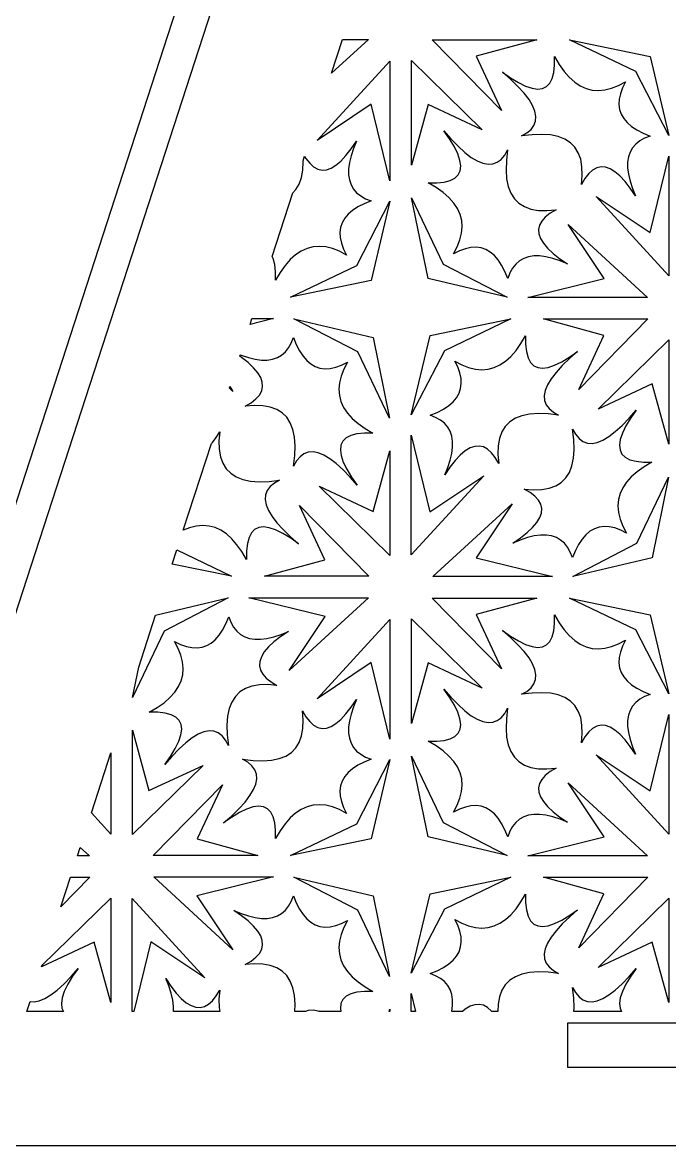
# Model space of a CAD drawing. Header units: metres. Extents: x 20 to 1108, y 20 to 485.
# Drawn here: x 895.8 to 953.8, y 253.8 to 354.4 of the extents above; entities that cross this region are included whole.
import ezdxf

# ---------------------------------------------------------------- set-up
doc = ezdxf.new("R2010")
doc.units = ezdxf.units.M

msp = doc.modelspace()

# ---------------------------------------------------------------- linework, layer by layer
for p, q in [((876.544, 253.826), (951.544, 484.652)), ((954.698, 484.652), (879.698, 253.826)), ((926.813, 352.874), (923.515, 349.847)), ((923.515, 349.847), (924.498, 352.874)), ((924.498, 352.874), (926.813, 352.874)), ((932.541, 352.852), (941.901, 352.852)), ((938.741, 346.524), (932.541, 352.852)), ((941.901, 352.852), (936.481, 351.368)), ((950.77, 350.006), (944.833, 352.845)), ((944.833, 352.845), (952.06, 351.361)), ((936.481, 351.368), (938.741, 346.524)), ((943.499, 350.581), (943.502, 351.346)), ((943.502, 351.346), (943.913, 350.643)), ((952.06, 351.361), (953.737, 344.264)), ((922.228, 343.841), (928.746, 350.941)), ((928.746, 350.941), (928.746, 340.222)), ((930.673, 350.984), (937.001, 344.783)), ((930.673, 341.623), (930.673, 350.984)), ((943.424, 349.919), (943.499, 350.581)), ((943.913, 350.643), (944.356, 350.02)), ((944.356, 350.02), (944.815, 349.492)), ((953.737, 344.264), (950.77, 350.006)), ((939.548, 349.32), (938.834, 349.943)), ((938.834, 349.943), (939.542, 349.443)), ((939.542, 349.443), (940.258, 349.008)), ((940.218, 348.673), (939.548, 349.32)), ((940.258, 349.008), (940.902, 348.695)), ((943.061, 348.96), (943.278, 349.38)), ((943.278, 349.38), (943.424, 349.919)), ((944.815, 349.492), (945.297, 349.061)), ((945.297, 349.061), (945.798, 348.726)), ((949.22, 348.747), (949.846, 349.081)), ((949.846, 349.081), (949.58, 348.547)), ((940.771, 348.063), (940.218, 348.673)), ((941.208, 347.487), (940.771, 348.063)), ((940.902, 348.695), (941.476, 348.505)), ((941.476, 348.505), (941.98, 348.435)), ((941.98, 348.435), (942.411, 348.488)), ((942.411, 348.488), (942.772, 348.663)), ((942.772, 348.663), (943.061, 348.96)), ((945.798, 348.726), (946.319, 348.488)), ((946.319, 348.488), (946.859, 348.348)), ((946.859, 348.348), (947.42, 348.303)), ((947.42, 348.303), (948, 348.355)), ((948, 348.355), (948.6, 348.503)), ((948.6, 348.503), (949.22, 348.747)), ((949.392, 348.022), (949.283, 347.525)), ((949.58, 348.547), (949.392, 348.022)), ((927.066, 347.068), (922.228, 343.841)), ((928.746, 340.222), (927.066, 347.068)), ((932.156, 347.044), (930.673, 341.623)), ((937.001, 344.783), (932.156, 347.044)), ((941.528, 346.95), (941.208, 347.487)), ((949.283, 347.525), (949.261, 347.053)), ((949.261, 347.053), (949.321, 346.606)), ((941.732, 346.45), (941.528, 346.95)), ((941.821, 345.985), (941.732, 346.45)), ((941.792, 345.559), (941.821, 345.985)), ((949.321, 346.606), (949.463, 346.187)), ((949.463, 346.187), (949.689, 345.793)), ((941.386, 344.816), (941.648, 345.168)), ((941.648, 345.168), (941.792, 345.559)), ((949.689, 345.793), (949.998, 345.426)), ((949.998, 345.426), (950.39, 345.086)), ((950.39, 345.086), (950.863, 344.772)), ((934.083, 343.982), (933.582, 344.69)), ((933.582, 344.69), (934.203, 343.978)), ((934.517, 343.267), (934.083, 343.982)), ((934.203, 343.978), (934.852, 343.308)), ((940.536, 344.234), (941.008, 344.5)), ((941.481, 344.35), (940.536, 344.234)), ((941.008, 344.5), (941.386, 344.816)), ((942.356, 344.38), (941.481, 344.35)), ((943.137, 344.324), (942.356, 344.38)), ((943.822, 344.18), (943.137, 344.324)), ((944.414, 343.948), (943.822, 344.18)), ((950.863, 344.772), (951.422, 344.484)), ((951.558, 344.034), (951.125, 343.792)), ((951.422, 344.484), (952.05, 344.226)), ((952.05, 344.226), (951.558, 344.034)), ((924.806, 342.483), (925.28, 343.09)), ((925.473, 343.113), (925.257, 342.458)), ((925.28, 343.09), (925.744, 343.773)), ((925.744, 343.773), (925.473, 343.113)), ((934.829, 342.622), (934.517, 343.267)), ((934.852, 343.308), (935.462, 342.754)), ((939.024, 342.517), (939.291, 342.987)), ((939.291, 342.987), (939.175, 342.045)), ((944.911, 343.629), (944.414, 343.948)), ((945.314, 343.222), (944.911, 343.629)), ((945.621, 342.728), (945.314, 343.222)), ((950.474, 343.169), (950.257, 342.788)), ((950.763, 343.504), (950.474, 343.169)), ((951.125, 343.792), (950.763, 343.504)), ((920.969, 342.01), (921.102, 342.419)), ((920.975, 341.932), (920.969, 342.01)), ((921.102, 342.419), (921.215, 342.225)), ((921.215, 342.225), (921.553, 341.792)), ((923.901, 341.617), (924.346, 341.992)), ((924.346, 341.992), (924.806, 342.483)), ((925.257, 342.458), (925.112, 341.848)), ((935.02, 342.048), (934.829, 342.622)), ((935.09, 341.545), (935.02, 342.048)), ((935.462, 342.754), (936.036, 342.318)), ((936.036, 342.318), (936.574, 341.996)), ((936.574, 341.996), (937.074, 341.792)), ((938.356, 341.877), (938.709, 342.139)), ((938.709, 342.139), (939.024, 342.517)), ((939.175, 342.045), (939.145, 341.169)), ((945.834, 342.147), (945.621, 342.728)), ((945.952, 341.476), (945.834, 342.147)), ((950.112, 342.36), (950.04, 341.889)), ((950.257, 342.788), (950.112, 342.36)), ((952.066, 335.585), (953.746, 342.431)), ((953.746, 342.431), (953.746, 331.712)), ((920.834, 340.506), (920.951, 341.176)), ((920.951, 341.176), (920.975, 341.932)), ((921.553, 341.792), (921.905, 341.474)), ((921.905, 341.474), (922.274, 341.271)), ((922.274, 341.271), (922.658, 341.184)), ((922.658, 341.184), (923.057, 341.213)), ((923.057, 341.213), (923.472, 341.358)), ((923.472, 341.358), (923.901, 341.617)), ((925.112, 341.848), (925.039, 341.282)), ((925.039, 341.282), (925.039, 340.765)), ((934.861, 340.753), (935.036, 341.113)), ((935.036, 341.113), (935.09, 341.545)), ((937.074, 341.792), (937.539, 341.703)), ((937.539, 341.703), (937.966, 341.733)), ((937.966, 341.733), (938.356, 341.877)), ((939.145, 341.169), (939.2, 340.389)), ((945.975, 340.72), (945.952, 341.476)), ((946.905, 341.179), (946.553, 340.86)), ((947.274, 341.382), (946.905, 341.179)), ((947.658, 341.469), (947.274, 341.382)), ((948.057, 341.44), (947.658, 341.469)), ((948.472, 341.295), (948.057, 341.44)), ((948.901, 341.035), (948.472, 341.295)), ((949.347, 340.659), (948.901, 341.035)), ((950.04, 341.889), (950.039, 341.37)), ((950.039, 341.37), (950.111, 340.805)), ((920.621, 339.925), (920.834, 340.506)), ((925.039, 340.765), (925.111, 340.292)), ((925.111, 340.292), (925.257, 339.864)), ((932.179, 340.023), (932.942, 340.026)), ((932.883, 339.61), (932.179, 340.023)), ((932.942, 340.026), (933.605, 340.101)), ((933.605, 340.101), (934.145, 340.246)), ((934.145, 340.246), (934.564, 340.464)), ((934.564, 340.464), (934.861, 340.753)), ((939.2, 340.389), (939.345, 339.703)), ((945.906, 339.9), (945.975, 340.72)), ((946.216, 340.428), (945.906, 339.9)), ((946.553, 340.86), (946.216, 340.428)), ((949.806, 340.169), (949.347, 340.659)), ((950.28, 339.563), (949.806, 340.169)), ((950.111, 340.805), (950.257, 340.195)), ((950.257, 340.195), (950.473, 339.539)), ((918.187, 333.449), (920.041, 339.154)), ((920.041, 339.154), (920.314, 339.431)), ((920.314, 339.431), (920.621, 339.925)), ((925.257, 339.864), (925.474, 339.484)), ((925.474, 339.484), (925.763, 339.149)), ((925.763, 339.149), (926.124, 338.861)), ((933.505, 339.169), (932.883, 339.61)), ((934.033, 338.709), (933.505, 339.169)), ((939.345, 339.703), (939.576, 339.11)), ((939.576, 339.11), (939.896, 338.613)), ((950.744, 338.88), (950.28, 339.563)), ((950.473, 339.539), (950.744, 338.88)), ((925.77, 332.647), (928.737, 338.389)), ((926.423, 338.169), (925.864, 337.882)), ((926.124, 338.861), (926.557, 338.618)), ((927.05, 338.427), (926.423, 338.169)), ((926.557, 338.618), (927.05, 338.427)), ((928.737, 338.389), (927.06, 331.291)), ((932.163, 331.465), (930.68, 338.692)), ((930.68, 338.692), (933.519, 332.755)), ((934.464, 338.228), (934.033, 338.709)), ((934.799, 337.727), (934.464, 338.228)), ((939.896, 338.613), (940.303, 338.21)), ((940.303, 338.21), (940.797, 337.903)), ((947.228, 338.812), (952.066, 335.585)), ((953.746, 331.712), (947.228, 338.812)), ((924.999, 337.227), (924.689, 336.859)), ((925.39, 337.567), (924.999, 337.227)), ((925.864, 337.882), (925.39, 337.567)), ((935.036, 337.206), (934.799, 337.727)), ((935.177, 336.665), (935.036, 337.206)), ((940.797, 337.903), (941.378, 337.691)), ((941.378, 337.691), (942.048, 337.573)), ((942.048, 337.573), (942.804, 337.55)), ((942.664, 336.972), (942.346, 336.619)), ((943.097, 337.31), (942.664, 336.972)), ((942.804, 337.55), (943.624, 337.618)), ((943.624, 337.618), (943.097, 337.31)), ((924.321, 336.047), (924.261, 335.6)), ((924.463, 336.466), (924.321, 336.047)), ((924.689, 336.859), (924.463, 336.466)), ((935.17, 335.525), (935.222, 336.105)), ((935.222, 336.105), (935.177, 336.665)), ((942.143, 336.25), (942.056, 335.866)), ((942.346, 336.619), (942.143, 336.25)), ((947.939, 331.458), (944.713, 336.297)), ((944.713, 336.297), (951.813, 329.778)), ((924.261, 335.6), (924.283, 335.128)), ((924.283, 335.128), (924.392, 334.632)), ((934.777, 334.304), (935.022, 334.925)), ((935.022, 334.925), (935.17, 335.525)), ((942.056, 335.866), (942.085, 335.468)), ((942.085, 335.468), (942.23, 335.053)), ((942.23, 335.053), (942.489, 334.623)), ((920.798, 333.927), (920.297, 333.592)), ((921.318, 334.164), (920.798, 333.927)), ((921.859, 334.305), (921.318, 334.164)), ((922.42, 334.35), (921.859, 334.305)), ((923, 334.298), (922.42, 334.35)), ((923.6, 334.15), (923, 334.298)), ((924.221, 333.905), (923.6, 334.15)), ((924.846, 333.571), (924.221, 333.905)), ((924.392, 334.632), (924.58, 334.107)), ((924.58, 334.107), (924.846, 333.571)), ((934.443, 333.679), (934.777, 334.304)), ((934.979, 333.944), (934.443, 333.679)), ((935.504, 334.133), (934.979, 333.944)), ((936, 334.241), (935.504, 334.133)), ((936.472, 334.264), (936, 334.241)), ((936.919, 334.203), (936.472, 334.264)), ((937.338, 334.062), (936.919, 334.203)), ((937.731, 333.835), (937.338, 334.062)), ((942.489, 334.623), (942.864, 334.179)), ((942.864, 334.179), (943.355, 333.719)), ((918.278, 333.273), (918.187, 333.449)), ((918.424, 332.733), (918.278, 333.273)), ((919.815, 333.161), (919.356, 332.633)), ((920.297, 333.592), (919.815, 333.161)), ((938.099, 333.526), (937.731, 333.835)), ((938.439, 333.135), (938.099, 333.526)), ((938.754, 332.66), (938.439, 333.135)), ((940.356, 333.051), (940.021, 332.762)), ((940.736, 333.268), (940.356, 333.051)), ((941.164, 333.413), (940.736, 333.268)), ((941.637, 333.485), (941.164, 333.413)), ((942.154, 333.485), (941.637, 333.485)), ((942.72, 333.412), (942.154, 333.485)), ((943.33, 333.268), (942.72, 333.412)), ((943.985, 333.052), (943.33, 333.268)), ((943.355, 333.719), (943.962, 333.244)), ((943.962, 333.244), (944.645, 332.78)), ((944.645, 332.78), (943.985, 333.052)), ((918.499, 332.07), (918.424, 332.733)), ((918.502, 331.307), (918.499, 332.07)), ((918.914, 332.011), (918.502, 331.307)), ((919.356, 332.633), (918.914, 332.011)), ((919.833, 329.808), (925.77, 332.647)), ((933.519, 332.755), (939.261, 329.787)), ((939.041, 332.102), (938.754, 332.66)), ((939.299, 331.475), (939.041, 332.102)), ((939.49, 331.968), (939.299, 331.475)), ((939.733, 332.401), (939.49, 331.968)), ((940.021, 332.762), (939.733, 332.401)), ((927.06, 331.291), (919.833, 329.808)), ((939.261, 329.787), (932.163, 331.465)), ((941.094, 329.778), (947.939, 331.458)), ((951.813, 329.778), (941.094, 329.778)), ((918.303, 327.874), (916.208, 327.36)), ((916.208, 327.36), (916.375, 327.874)), ((916.375, 327.874), (918.303, 327.874)), ((925.878, 324.898), (920.136, 327.865)), ((920.136, 327.865), (927.233, 326.188)), ((932.337, 326.361), (939.564, 327.845)), ((939.564, 327.845), (933.627, 325.006)), ((947.916, 326.368), (942.495, 327.852)), ((942.495, 327.852), (951.856, 327.852)), ((951.856, 327.852), (945.655, 321.524)), ((919.906, 325.685), (920.098, 326.178)), ((920.098, 326.178), (920.356, 325.551)), ((927.233, 326.188), (928.717, 318.961)), ((930.659, 319.264), (932.337, 326.361)), ((940.482, 325.642), (940.895, 326.346)), ((940.895, 326.346), (940.898, 325.582)), ((945.655, 321.524), (947.916, 326.368)), ((947.396, 319.783), (953.724, 325.984)), ((953.724, 325.984), (953.724, 316.623)), ((919.041, 324.602), (919.376, 324.891)), ((919.376, 324.891), (919.663, 325.252)), ((919.663, 325.252), (919.906, 325.685)), ((920.356, 325.551), (920.643, 324.992)), ((920.643, 324.992), (920.958, 324.518)), ((928.717, 318.961), (925.878, 324.898)), ((933.627, 325.006), (930.659, 319.264)), ((939.581, 324.491), (940.041, 325.02)), ((940.041, 325.02), (940.482, 325.642)), ((940.898, 325.582), (940.973, 324.92)), ((940.973, 324.92), (941.118, 324.38)), ((945.562, 324.943), (944.85, 324.321)), ((944.854, 324.442), (945.562, 324.943)), ((915.282, 324.511), (915.323, 324.637)), ((915.435, 324.408), (915.282, 324.511)), ((915.323, 324.637), (915.411, 324.601)), ((915.411, 324.601), (916.066, 324.385)), ((916.042, 323.934), (915.435, 324.408)), ((916.532, 323.474), (916.042, 323.934)), ((916.066, 324.385), (916.677, 324.24)), ((916.677, 324.24), (917.242, 324.167)), ((917.242, 324.167), (917.76, 324.167)), ((917.76, 324.167), (918.232, 324.239)), ((918.232, 324.239), (918.66, 324.385)), ((918.66, 324.385), (919.041, 324.602)), ((920.958, 324.518), (921.298, 324.127)), ((921.298, 324.127), (921.665, 323.818)), ((924.418, 323.708), (924.953, 323.974)), ((924.953, 323.974), (924.619, 323.349)), ((934.816, 323.546), (934.551, 324.081)), ((934.551, 324.081), (935.176, 323.747)), ((938.599, 323.726), (939.1, 324.061)), ((939.1, 324.061), (939.581, 324.491)), ((941.118, 324.38), (941.336, 323.96)), ((941.336, 323.96), (941.625, 323.663)), ((943.494, 323.695), (944.139, 324.008)), ((944.139, 324.008), (944.854, 324.442)), ((944.85, 324.321), (944.18, 323.673)), ((916.907, 323.029), (916.532, 323.474)), ((917.167, 322.6), (916.907, 323.029)), ((921.665, 323.818), (922.059, 323.591)), ((922.059, 323.591), (922.478, 323.449)), ((922.478, 323.449), (922.925, 323.389)), ((922.925, 323.389), (923.397, 323.411)), ((923.397, 323.411), (923.893, 323.52)), ((923.893, 323.52), (924.418, 323.708)), ((924.619, 323.349), (924.375, 322.728)), ((935.005, 323.021), (934.816, 323.546)), ((935.113, 322.525), (935.005, 323.021)), ((935.176, 323.747), (935.797, 323.503)), ((935.797, 323.503), (936.397, 323.355)), ((936.397, 323.355), (936.977, 323.303)), ((936.977, 323.303), (937.537, 323.348)), ((937.537, 323.348), (938.078, 323.488)), ((938.078, 323.488), (938.599, 323.726)), ((941.625, 323.663), (941.985, 323.488)), ((941.985, 323.488), (942.417, 323.435)), ((942.417, 323.435), (942.92, 323.505)), ((942.92, 323.505), (943.494, 323.695)), ((943.626, 323.063), (943.189, 322.488)), ((944.18, 323.673), (943.626, 323.063)), ((917.312, 322.185), (917.167, 322.6)), ((917.341, 321.786), (917.312, 322.185)), ((924.227, 322.128), (924.175, 321.548)), ((924.375, 322.728), (924.227, 322.128)), ((935.075, 321.606), (935.136, 322.053)), ((935.136, 322.053), (935.113, 322.525)), ((942.868, 321.95), (942.664, 321.45)), ((943.189, 322.488), (942.868, 321.95)), ((952.24, 322.044), (947.396, 319.783)), ((953.724, 316.623), (952.24, 322.044)), ((914.356, 321.657), (914.398, 321.785)), ((914.684, 321.356), (914.356, 321.657)), ((914.398, 321.785), (914.684, 321.356)), ((916.732, 320.681), (917.051, 321.033)), ((917.051, 321.033), (917.254, 321.402)), ((917.254, 321.402), (917.341, 321.786)), ((924.175, 321.548), (924.22, 320.987)), ((924.22, 320.987), (924.36, 320.446)), ((934.707, 320.793), (934.934, 321.187)), ((934.934, 321.187), (935.075, 321.606)), ((942.664, 321.45), (942.575, 320.985)), ((942.575, 320.985), (942.605, 320.559)), ((915.773, 320.034), (916.3, 320.343)), ((916.593, 320.103), (915.773, 320.034)), ((916.3, 320.343), (916.732, 320.681)), ((917.349, 320.079), (916.593, 320.103)), ((918.019, 319.962), (917.349, 320.079)), ((918.6, 319.749), (918.019, 319.962)), ((924.36, 320.446), (924.598, 319.926)), ((924.598, 319.926), (924.933, 319.425)), ((933.532, 319.771), (934.007, 320.086)), ((934.007, 320.086), (934.398, 320.426)), ((934.398, 320.426), (934.707, 320.793)), ((942.605, 320.559), (942.749, 320.168)), ((942.749, 320.168), (943.011, 319.816)), ((919.094, 319.443), (918.6, 319.749)), ((919.501, 319.039), (919.094, 319.443)), ((919.82, 318.542), (919.501, 319.039)), ((924.933, 319.425), (925.363, 318.943)), ((925.363, 318.943), (925.892, 318.484)), ((932.347, 319.226), (932.974, 319.484)), ((932.84, 319.034), (932.347, 319.226)), ((933.273, 318.791), (932.84, 319.034)), ((932.974, 319.484), (933.532, 319.771)), ((939.982, 318.948), (939.485, 318.629)), ((940.575, 319.18), (939.982, 318.948)), ((941.261, 319.324), (940.575, 319.18)), ((942.041, 319.38), (941.261, 319.324)), ((942.917, 319.35), (942.041, 319.38)), ((943.859, 319.234), (942.917, 319.35)), ((943.011, 319.816), (943.389, 319.5)), ((943.389, 319.5), (943.859, 319.234)), ((949.545, 318.307), (950.192, 318.977)), ((950.314, 318.983), (949.88, 318.267)), ((950.192, 318.977), (950.815, 319.691)), ((950.815, 319.691), (950.314, 318.983)), ((920.052, 317.949), (919.82, 318.542)), ((920.196, 317.264), (920.052, 317.949)), ((925.892, 318.484), (926.514, 318.042)), ((926.514, 318.042), (927.218, 317.63)), ((933.634, 318.504), (933.273, 318.791)), ((933.923, 318.169), (933.634, 318.504)), ((934.14, 317.788), (933.923, 318.169)), ((939.082, 318.222), (938.775, 317.728)), ((939.485, 318.629), (939.082, 318.222)), ((945.222, 317.044), (945.106, 317.988)), ((945.106, 317.988), (945.372, 317.517)), ((948.935, 317.754), (949.545, 318.307)), ((949.88, 318.267), (949.567, 317.622)), ((912.844, 316.792), (913.181, 317.225)), ((913.181, 317.225), (913.49, 317.753)), ((913.49, 317.753), (913.422, 316.933)), ((913.422, 316.933), (913.444, 316.177)), ((920.252, 316.484), (920.196, 317.264)), ((924.535, 316.9), (924.36, 316.539)), ((924.832, 317.189), (924.535, 316.9)), ((925.252, 317.406), (924.832, 317.189)), ((925.792, 317.552), (925.252, 317.406)), ((926.454, 317.627), (925.792, 317.552)), ((927.218, 317.63), (926.454, 317.627)), ((930.65, 317.431), (932.33, 310.585)), ((930.65, 306.712), (930.65, 317.431)), ((934.285, 317.36), (934.14, 317.788)), ((934.357, 316.888), (934.285, 317.36)), ((934.357, 316.37), (934.357, 316.888)), ((938.563, 317.147), (938.445, 316.477)), ((938.775, 317.728), (938.563, 317.147)), ((945.252, 316.168), (945.222, 317.044)), ((945.372, 317.517), (945.688, 317.139)), ((945.688, 317.139), (946.04, 316.877)), ((946.04, 316.877), (946.431, 316.733)), ((947.322, 316.792), (947.822, 316.996)), ((947.822, 316.996), (948.359, 317.317)), ((948.359, 317.317), (948.935, 317.754)), ((949.377, 317.049), (949.307, 316.545)), ((949.567, 317.622), (949.377, 317.049)), ((910.217, 308.921), (912.745, 316.702)), ((912.745, 316.702), (912.844, 316.792)), ((913.444, 316.177), (913.563, 315.506)), ((920.222, 315.608), (920.252, 316.484)), ((921.431, 315.92), (921.04, 315.776)), ((921.857, 315.949), (921.431, 315.92)), ((922.322, 315.86), (921.857, 315.949)), ((922.822, 315.656), (922.322, 315.86)), ((924.36, 316.539), (924.307, 316.108)), ((924.307, 316.108), (924.377, 315.605)), ((927.24, 310.609), (928.724, 316.029)), ((928.724, 316.029), (928.724, 306.669)), ((934.14, 315.194), (934.284, 315.805)), ((934.284, 315.805), (934.357, 316.37)), ((935.495, 316.035), (935.051, 315.66)), ((935.925, 316.295), (935.495, 316.035)), ((936.34, 316.44), (935.925, 316.295)), ((936.738, 316.469), (936.34, 316.44)), ((937.122, 316.382), (936.738, 316.469)), ((937.491, 316.179), (937.122, 316.382)), ((937.844, 315.86), (937.491, 316.179)), ((938.182, 315.428), (937.844, 315.86)), ((938.445, 316.477), (938.422, 315.721)), ((945.196, 315.388), (945.252, 316.168)), ((946.431, 316.733), (946.857, 316.703)), ((946.857, 316.703), (947.322, 316.792)), ((949.307, 316.545), (949.36, 316.113)), ((949.36, 316.113), (949.535, 315.753)), ((913.563, 315.506), (913.775, 314.925)), ((913.775, 314.925), (914.082, 314.431)), ((920.106, 314.665), (920.222, 315.608)), ((920.372, 315.136), (920.106, 314.665)), ((920.688, 315.514), (920.372, 315.136)), ((921.04, 315.776), (920.688, 315.514)), ((923.36, 315.335), (922.822, 315.656)), ((923.935, 314.899), (923.36, 315.335)), ((924.545, 314.345), (923.935, 314.899)), ((924.377, 315.605), (924.567, 315.03)), ((924.567, 315.03), (924.88, 314.386)), ((933.924, 314.539), (934.14, 315.194)), ((934.591, 315.17), (934.116, 314.563)), ((935.051, 315.66), (934.591, 315.17)), ((938.49, 314.901), (938.182, 315.428)), ((938.422, 315.721), (938.49, 314.901)), ((945.052, 314.702), (945.196, 315.388)), ((949.535, 315.753), (949.832, 315.464)), ((949.832, 315.464), (950.252, 315.246)), ((950.252, 315.246), (950.791, 315.101)), ((950.791, 315.101), (951.453, 315.026)), ((951.453, 315.026), (952.218, 315.023)), ((952.218, 315.023), (951.515, 314.611)), ((914.082, 314.431), (914.485, 314.024)), ((914.485, 314.024), (914.982, 313.704)), ((925.193, 313.675), (924.545, 314.345)), ((924.88, 314.386), (925.314, 313.671)), ((937.169, 313.812), (930.65, 306.712)), ((932.33, 310.585), (937.169, 313.812)), ((934.116, 314.563), (933.652, 313.88)), ((933.652, 313.88), (933.924, 314.539)), ((944.501, 313.613), (944.82, 314.11)), ((944.82, 314.11), (945.052, 314.702)), ((950.892, 314.169), (950.364, 313.709)), ((951.515, 314.611), (950.892, 314.169)), ((914.982, 313.704), (915.574, 313.473)), ((915.574, 313.473), (916.26, 313.328)), ((916.26, 313.328), (917.04, 313.273)), ((917.04, 313.273), (917.916, 313.303)), ((918.011, 312.837), (917.749, 312.484)), ((917.916, 313.303), (918.86, 313.419)), ((918.389, 313.152), (918.011, 312.837)), ((918.86, 313.419), (918.389, 313.152)), ((922.396, 312.869), (927.24, 310.609)), ((928.724, 306.669), (922.396, 312.869)), ((925.814, 312.963), (925.193, 313.675)), ((925.314, 313.671), (925.814, 312.963)), ((943.019, 312.691), (943.6, 312.903)), ((943.6, 312.903), (944.094, 313.21)), ((944.094, 313.21), (944.501, 313.613)), ((949.933, 313.228), (949.598, 312.727)), ((950.364, 313.709), (949.933, 313.228)), ((950.878, 307.755), (953.717, 313.692)), ((953.717, 313.692), (952.233, 306.465)), ((917.605, 312.094), (917.575, 311.667)), ((917.749, 312.484), (917.605, 312.094)), ((941.3, 312.309), (940.772, 312.618)), ((940.772, 312.618), (941.592, 312.55)), ((941.732, 311.972), (941.3, 312.309)), ((941.592, 312.55), (942.348, 312.572)), ((942.051, 311.619), (941.732, 311.972)), ((942.348, 312.572), (943.019, 312.691)), ((949.36, 312.206), (949.22, 311.665)), ((949.598, 312.727), (949.36, 312.206)), ((917.575, 311.667), (917.664, 311.202)), ((917.664, 311.202), (917.868, 310.702)), ((922.916, 306.284), (920.655, 311.129)), ((920.655, 311.129), (926.856, 304.801)), ((932.584, 304.778), (939.684, 311.297)), ((939.684, 311.297), (936.457, 306.458)), ((942.254, 311.25), (942.051, 311.619)), ((942.341, 310.866), (942.254, 311.25)), ((942.312, 310.468), (942.341, 310.866)), ((949.22, 311.665), (949.175, 311.105)), ((949.175, 311.105), (949.227, 310.525)), ((917.868, 310.702), (918.189, 310.165)), ((918.189, 310.165), (918.626, 309.59)), ((941.907, 309.623), (942.167, 310.053)), ((942.167, 310.053), (942.312, 310.468)), ((949.227, 310.525), (949.375, 309.925)), ((949.375, 309.925), (949.619, 309.305)), ((910.797, 309.15), (910.217, 308.921)), ((911.397, 309.298), (910.797, 309.15)), ((911.977, 309.35), (911.397, 309.298)), ((912.537, 309.305), (911.977, 309.35)), ((913.078, 309.164), (912.537, 309.305)), ((913.599, 308.927), (913.078, 309.164)), ((914.1, 308.592), (913.599, 308.927)), ((916.625, 308.989), (916.336, 308.693)), ((916.985, 309.164), (916.625, 308.989)), ((917.417, 309.218), (916.985, 309.164)), ((917.921, 309.148), (917.417, 309.218)), ((918.494, 308.957), (917.921, 309.148)), ((919.139, 308.645), (918.494, 308.957)), ((918.626, 309.59), (919.179, 308.98)), ((919.179, 308.98), (919.849, 308.332)), ((941.041, 308.719), (941.531, 309.178)), ((941.531, 309.178), (941.907, 309.623)), ((946.665, 308.835), (946.298, 308.526)), ((947.059, 309.062), (946.665, 308.835)), ((947.478, 309.203), (947.059, 309.062)), ((947.925, 309.264), (947.478, 309.203)), ((948.397, 309.241), (947.925, 309.264)), ((948.894, 309.133), (948.397, 309.241)), ((949.419, 308.944), (948.894, 309.133)), ((949.953, 308.679), (949.419, 308.944)), ((949.619, 309.305), (949.953, 308.679)), ((914.581, 308.16), (914.1, 308.592)), ((915.041, 307.633), (914.581, 308.16)), ((916.118, 308.273), (915.973, 307.734)), ((916.336, 308.693), (916.118, 308.273)), ((919.855, 308.21), (919.139, 308.645)), ((919.849, 308.332), (920.563, 307.709)), ((920.563, 307.709), (919.855, 308.21)), ((939.752, 307.78), (940.435, 308.244)), ((940.411, 308.052), (939.752, 307.78)), ((941.067, 308.268), (940.411, 308.052)), ((940.435, 308.244), (941.041, 308.719)), ((941.677, 308.413), (941.067, 308.268)), ((942.242, 308.485), (941.677, 308.413)), ((942.761, 308.484), (942.242, 308.485)), ((943.232, 308.412), (942.761, 308.484)), ((943.66, 308.268), (943.232, 308.412)), ((944.041, 308.051), (943.66, 308.268)), ((944.376, 307.762), (944.041, 308.051)), ((944.664, 307.4), (944.376, 307.762)), ((945.136, 304.787), (950.878, 307.755)), ((945.958, 308.135), (945.644, 307.661)), ((946.298, 308.526), (945.958, 308.135)), ((909.236, 305.901), (909.645, 307.159)), ((909.645, 307.159), (914.564, 304.808)), ((915.483, 307.01), (915.041, 307.633)), ((915.895, 306.307), (915.483, 307.01)), ((915.898, 307.071), (915.895, 306.307)), ((915.973, 307.734), (915.898, 307.071)), ((944.906, 306.967), (944.664, 307.4)), ((945.098, 306.475), (944.906, 306.967)), ((945.356, 307.103), (945.098, 306.475)), ((945.644, 307.661), (945.356, 307.103)), ((914.564, 304.808), (909.236, 305.901)), ((917.495, 304.801), (922.916, 306.284)), ((936.457, 306.458), (943.303, 304.778)), ((952.233, 306.465), (945.136, 304.787)), ((926.856, 304.801), (917.495, 304.801)), ((943.303, 304.778), (932.584, 304.778)), ((907.75, 301.326), (914.261, 302.865)), ((914.261, 302.865), (908.519, 299.898)), ((922.939, 301.194), (916.094, 302.874)), ((916.094, 302.874), (926.813, 302.874)), ((926.813, 302.874), (919.713, 296.356)), ((932.541, 302.852), (941.901, 302.852)), ((938.741, 296.524), (932.541, 302.852)), ((941.901, 302.852), (936.481, 301.368)), ((950.77, 300.006), (944.833, 302.845)), ((944.833, 302.845), (952.06, 301.361)), ((906.234, 296.662), (907.75, 301.326)), ((914.041, 300.55), (914.299, 301.178)), ((914.299, 301.178), (914.49, 300.686)), ((919.713, 296.356), (922.939, 301.194)), ((922.228, 293.841), (928.746, 300.941)), ((928.746, 300.941), (928.746, 290.222)), ((930.673, 300.984), (937.001, 294.783)), ((930.673, 291.623), (930.673, 300.984)), ((936.481, 301.368), (938.741, 296.524)), ((943.499, 300.581), (943.502, 301.346)), ((943.502, 301.346), (943.913, 300.643)), ((952.06, 301.361), (953.737, 294.264)), ((908.519, 299.898), (905.68, 293.961)), ((913.439, 299.518), (913.753, 299.991)), ((913.753, 299.991), (914.041, 300.55)), ((914.49, 300.686), (914.732, 300.253)), ((914.732, 300.253), (915.021, 299.891)), ((915.021, 299.891), (915.356, 299.602)), ((919.645, 299.872), (918.962, 299.408)), ((918.985, 299.601), (919.645, 299.872)), ((939.548, 299.32), (938.834, 299.943)), ((938.834, 299.943), (939.542, 299.443)), ((943.278, 299.38), (943.424, 299.919)), ((943.424, 299.919), (943.499, 300.581)), ((943.913, 300.643), (944.356, 300.02)), ((944.356, 300.02), (944.815, 299.492)), ((953.737, 294.264), (950.77, 300.006)), ((909.777, 298.348), (909.443, 298.974)), ((909.443, 298.974), (909.978, 298.708)), ((909.978, 298.708), (910.503, 298.52)), ((912.338, 298.591), (912.731, 298.818)), ((912.731, 298.818), (913.099, 299.126)), ((913.099, 299.126), (913.439, 299.518)), ((915.356, 299.602), (915.736, 299.385)), ((915.736, 299.385), (916.164, 299.24)), ((916.164, 299.24), (916.636, 299.168)), ((916.636, 299.168), (917.154, 299.167)), ((917.154, 299.167), (917.72, 299.239)), ((917.72, 299.239), (918.329, 299.385)), ((918.356, 298.934), (917.865, 298.475)), ((918.329, 299.385), (918.985, 299.601)), ((918.962, 299.408), (918.356, 298.934)), ((939.542, 299.443), (940.258, 299.008)), ((940.218, 298.673), (939.548, 299.32)), ((940.258, 299.008), (940.902, 298.695)), ((942.772, 298.663), (943.061, 298.96)), ((943.061, 298.96), (943.278, 299.38)), ((944.815, 299.492), (945.297, 299.061)), ((945.297, 299.061), (945.798, 298.726)), ((945.798, 298.726), (946.319, 298.488)), ((948.6, 298.503), (949.22, 298.747)), ((949.22, 298.747), (949.846, 299.081)), ((949.846, 299.081), (949.58, 298.547)), ((910.022, 297.728), (909.777, 298.348)), ((910.17, 297.128), (910.022, 297.728)), ((910.503, 298.52), (911, 298.411)), ((911, 298.411), (911.472, 298.389)), ((911.472, 298.389), (911.919, 298.449)), ((911.919, 298.449), (912.338, 298.591)), ((917.489, 298.029), (917.23, 297.6)), ((917.865, 298.475), (917.489, 298.029)), ((940.771, 298.063), (940.218, 298.673)), ((941.208, 297.487), (940.771, 298.063)), ((940.902, 298.695), (941.476, 298.505)), ((941.476, 298.505), (941.98, 298.435)), ((941.98, 298.435), (942.411, 298.488)), ((942.411, 298.488), (942.772, 298.663)), ((946.319, 298.488), (946.859, 298.348)), ((946.859, 298.348), (947.42, 298.303)), ((947.42, 298.303), (948, 298.355)), ((948, 298.355), (948.6, 298.503)), ((949.392, 298.022), (949.283, 297.525)), ((949.58, 298.547), (949.392, 298.022)), ((910.222, 296.548), (910.17, 297.128)), ((917.085, 297.185), (917.056, 296.786)), ((917.056, 296.786), (917.143, 296.402)), ((917.23, 297.6), (917.085, 297.185)), ((927.066, 297.068), (922.228, 293.841)), ((928.746, 290.222), (927.066, 297.068)), ((932.156, 297.044), (930.673, 291.623)), ((937.001, 294.783), (932.156, 297.044)), ((941.528, 296.95), (941.208, 297.487)), ((941.732, 296.45), (941.528, 296.95)), ((949.283, 297.525), (949.261, 297.053)), ((949.261, 297.053), (949.321, 296.606)), ((905.68, 293.961), (906.234, 296.662)), ((910.036, 295.446), (910.177, 295.987)), ((910.177, 295.987), (910.222, 296.548)), ((917.143, 296.402), (917.346, 296.033)), ((917.346, 296.033), (917.664, 295.681)), ((941.821, 295.985), (941.732, 296.45)), ((941.792, 295.559), (941.821, 295.985)), ((949.321, 296.606), (949.463, 296.187)), ((949.463, 296.187), (949.689, 295.793)), ((949.689, 295.793), (949.998, 295.426)), ((909.464, 294.425), (909.799, 294.926)), ((909.799, 294.926), (910.036, 295.446)), ((915.797, 294.749), (915.303, 294.443)), ((916.378, 294.962), (915.797, 294.749)), ((917.049, 295.08), (916.378, 294.962)), ((917.805, 295.103), (917.049, 295.08)), ((917.664, 295.681), (918.097, 295.344)), ((918.625, 295.034), (917.805, 295.103)), ((918.097, 295.344), (918.625, 295.034)), ((934.083, 293.982), (933.582, 294.69)), ((933.582, 294.69), (934.203, 293.978)), ((941.008, 294.5), (941.386, 294.816)), ((941.386, 294.816), (941.648, 295.168)), ((941.648, 295.168), (941.792, 295.559)), ((949.998, 295.426), (950.39, 295.086)), ((950.39, 295.086), (950.863, 294.772)), ((950.863, 294.772), (951.422, 294.484)), ((908.505, 293.484), (909.032, 293.943)), ((909.032, 293.943), (909.464, 294.425)), ((914.896, 294.039), (914.576, 293.542)), ((915.303, 294.443), (914.896, 294.039)), ((925.28, 293.09), (925.744, 293.773)), ((925.744, 293.773), (925.473, 293.113)), ((934.517, 293.267), (934.083, 293.982)), ((934.203, 293.978), (934.852, 293.308)), ((940.536, 294.234), (941.008, 294.5)), ((941.481, 294.35), (940.536, 294.234)), ((942.356, 294.38), (941.481, 294.35)), ((943.137, 294.324), (942.356, 294.38)), ((943.822, 294.18), (943.137, 294.324)), ((944.414, 293.948), (943.822, 294.18)), ((944.911, 293.629), (944.414, 293.948)), ((951.125, 293.792), (950.763, 293.504)), ((951.558, 294.034), (951.125, 293.792)), ((951.422, 294.484), (952.05, 294.226)), ((952.05, 294.226), (951.558, 294.034)), ((907.179, 292.63), (907.882, 293.041)), ((907.882, 293.041), (908.505, 293.484)), ((914.345, 292.95), (914.2, 292.265)), ((914.576, 293.542), (914.345, 292.95)), ((920.975, 291.932), (920.906, 292.752)), ((920.906, 292.752), (921.215, 292.225)), ((924.806, 292.483), (925.28, 293.09)), ((925.473, 293.113), (925.257, 292.458)), ((934.829, 292.622), (934.517, 293.267)), ((934.852, 293.308), (935.462, 292.754)), ((935.462, 292.754), (936.036, 292.318)), ((939.024, 292.517), (939.291, 292.987)), ((939.291, 292.987), (939.175, 292.045)), ((945.314, 293.222), (944.911, 293.629)), ((945.621, 292.728), (945.314, 293.222)), ((945.834, 292.147), (945.621, 292.728)), ((950.257, 292.788), (950.112, 292.36)), ((950.474, 293.169), (950.257, 292.788)), ((950.763, 293.504), (950.474, 293.169)), ((907.943, 292.627), (907.179, 292.63)), ((908.606, 292.552), (907.943, 292.627)), ((909.145, 292.406), (908.606, 292.552)), ((909.564, 292.189), (909.145, 292.406)), ((909.861, 291.9), (909.564, 292.189)), ((910.036, 291.539), (909.861, 291.9)), ((914.2, 292.265), (914.145, 291.484)), ((920.951, 291.176), (920.975, 291.932)), ((921.215, 292.225), (921.553, 291.792)), ((921.553, 291.792), (921.905, 291.474)), ((923.901, 291.617), (924.346, 291.992)), ((924.346, 291.992), (924.806, 292.483)), ((925.112, 291.848), (925.039, 291.282)), ((925.257, 292.458), (925.112, 291.848)), ((935.02, 292.048), (934.829, 292.622)), ((935.09, 291.545), (935.02, 292.048)), ((936.036, 292.318), (936.574, 291.996)), ((936.574, 291.996), (937.074, 291.792)), ((937.074, 291.792), (937.539, 291.703)), ((937.539, 291.703), (937.966, 291.733)), ((937.966, 291.733), (938.356, 291.877)), ((938.356, 291.877), (938.709, 292.139)), ((938.709, 292.139), (939.024, 292.517)), ((939.175, 292.045), (939.145, 291.169)), ((945.952, 291.476), (945.834, 292.147)), ((950.04, 291.889), (950.039, 291.37)), ((950.112, 292.36), (950.04, 291.889)), ((952.066, 285.585), (953.746, 292.431)), ((953.746, 292.431), (953.746, 281.712)), ((905.673, 291.029), (907.156, 285.609)), ((905.673, 281.669), (905.673, 291.029)), ((910.02, 290.604), (910.09, 291.108)), ((910.09, 291.108), (910.036, 291.539)), ((911.574, 290.656), (911.037, 290.336)), ((912.074, 290.86), (911.574, 290.656)), ((912.539, 290.949), (912.074, 290.86)), ((912.966, 290.92), (912.539, 290.949)), ((913.356, 290.776), (912.966, 290.92)), ((913.709, 290.514), (913.356, 290.776)), ((914.145, 291.484), (914.175, 290.609)), ((920.834, 290.506), (920.951, 291.176)), ((921.905, 291.474), (922.274, 291.271)), ((922.274, 291.271), (922.658, 291.184)), ((922.658, 291.184), (923.057, 291.213)), ((923.057, 291.213), (923.472, 291.358)), ((923.472, 291.358), (923.901, 291.617)), ((925.039, 291.282), (925.039, 290.765)), ((925.039, 290.765), (925.111, 290.292)), ((934.564, 290.464), (934.861, 290.753)), ((934.861, 290.753), (935.036, 291.113)), ((935.036, 291.113), (935.09, 291.545)), ((939.145, 291.169), (939.2, 290.389)), ((945.906, 289.9), (945.975, 290.72)), ((945.975, 290.72), (945.952, 291.476)), ((946.553, 290.86), (946.216, 290.428)), ((946.905, 291.179), (946.553, 290.86)), ((947.274, 291.382), (946.905, 291.179)), ((947.658, 291.469), (947.274, 291.382)), ((948.057, 291.44), (947.658, 291.469)), ((948.472, 291.295), (948.057, 291.44)), ((948.901, 291.035), (948.472, 291.295)), ((949.347, 290.659), (948.901, 291.035)), ((949.806, 290.169), (949.347, 290.659)), ((950.039, 291.37), (950.111, 290.805)), ((950.111, 290.805), (950.257, 290.195)), ((909.517, 289.386), (909.829, 290.03)), ((909.829, 290.03), (910.02, 290.604)), ((910.462, 289.899), (909.852, 289.346)), ((911.037, 290.336), (910.462, 289.899)), ((914.024, 290.136), (913.709, 290.514)), ((914.291, 289.664), (914.024, 290.136)), ((914.175, 290.609), (914.291, 289.664)), ((920.314, 289.431), (920.621, 289.925)), ((920.621, 289.925), (920.834, 290.506)), ((925.111, 290.292), (925.257, 289.864)), ((925.257, 289.864), (925.474, 289.484)), ((932.179, 290.023), (932.942, 290.026)), ((932.883, 289.61), (932.179, 290.023)), ((932.942, 290.026), (933.605, 290.101)), ((933.605, 290.101), (934.145, 290.246)), ((934.145, 290.246), (934.564, 290.464)), ((939.2, 290.389), (939.345, 289.703)), ((939.345, 289.703), (939.576, 289.11)), ((946.216, 290.428), (945.906, 289.9)), ((950.28, 289.563), (949.806, 290.169)), ((950.257, 290.195), (950.473, 289.539)), ((901.996, 283.618), (903.746, 289.005)), ((903.746, 289.005), (903.746, 281.712)), ((909.204, 288.676), (908.581, 287.962)), ((908.581, 287.962), (909.082, 288.67)), ((909.082, 288.67), (909.517, 289.386)), ((909.852, 289.346), (909.204, 288.676)), ((918.821, 288.473), (919.414, 288.704)), ((919.414, 288.704), (919.911, 289.024)), ((919.911, 289.024), (920.314, 289.431)), ((925.474, 289.484), (925.763, 289.149)), ((925.763, 289.149), (926.124, 288.861)), ((926.124, 288.861), (926.557, 288.618)), ((932.163, 281.465), (930.68, 288.692)), ((930.68, 288.692), (933.519, 282.755)), ((933.505, 289.169), (932.883, 289.61)), ((934.033, 288.709), (933.505, 289.169)), ((934.464, 288.228), (934.033, 288.709)), ((939.576, 289.11), (939.896, 288.613)), ((947.228, 288.812), (952.066, 285.585)), ((953.746, 281.712), (947.228, 288.812)), ((950.744, 288.88), (950.28, 289.563)), ((950.473, 289.539), (950.744, 288.88)), ((912.001, 287.869), (905.673, 281.669)), ((907.156, 285.609), (912.001, 287.869)), ((916.008, 288.152), (915.537, 288.419)), ((915.537, 288.419), (916.48, 288.303)), ((916.386, 287.837), (916.008, 288.152)), ((916.648, 287.484), (916.386, 287.837)), ((916.48, 288.303), (917.356, 288.273)), ((917.356, 288.273), (918.136, 288.328)), ((918.136, 288.328), (918.821, 288.473)), ((925.864, 287.882), (925.39, 287.567)), ((925.77, 282.647), (928.737, 288.389)), ((926.423, 288.169), (925.864, 287.882)), ((927.05, 288.427), (926.423, 288.169)), ((926.557, 288.618), (927.05, 288.427)), ((928.737, 288.389), (927.06, 281.291)), ((934.799, 287.727), (934.464, 288.228)), ((935.036, 287.206), (934.799, 287.727)), ((939.896, 288.613), (940.303, 288.21)), ((940.303, 288.21), (940.797, 287.903)), ((940.797, 287.903), (941.378, 287.691)), ((941.378, 287.691), (942.048, 287.573)), ((916.792, 287.094), (916.648, 287.484)), ((916.732, 286.202), (916.821, 286.667)), ((916.821, 286.667), (916.792, 287.094)), ((924.689, 286.859), (924.463, 286.466)), ((924.999, 287.227), (924.689, 286.859)), ((925.39, 287.567), (924.999, 287.227)), ((935.177, 286.665), (935.036, 287.206)), ((935.222, 286.105), (935.177, 286.665)), ((942.048, 287.573), (942.804, 287.55)), ((942.664, 286.972), (942.346, 286.619)), ((943.097, 287.31), (942.664, 286.972)), ((942.804, 287.55), (943.624, 287.618)), ((943.624, 287.618), (943.097, 287.31)), ((907.541, 279.801), (913.741, 286.129)), ((913.741, 286.129), (911.481, 281.284)), ((916.207, 285.164), (916.528, 285.702)), ((916.528, 285.702), (916.732, 286.202)), ((924.321, 286.047), (924.261, 285.6)), ((924.463, 286.466), (924.321, 286.047)), ((935.17, 285.525), (935.222, 286.105)), ((942.143, 286.25), (942.056, 285.866)), ((942.056, 285.866), (942.085, 285.468)), ((942.346, 286.619), (942.143, 286.25)), ((947.939, 281.458), (944.713, 286.297)), ((944.713, 286.297), (951.813, 279.778)), ((915.771, 284.59), (916.207, 285.164)), ((924.261, 285.6), (924.283, 285.128)), ((924.283, 285.128), (924.392, 284.632)), ((924.392, 284.632), (924.58, 284.107)), ((934.777, 284.304), (935.022, 284.925)), ((935.022, 284.925), (935.17, 285.525)), ((942.085, 285.468), (942.23, 285.053)), ((942.23, 285.053), (942.489, 284.623)), ((942.489, 284.623), (942.864, 284.179)), ((903.746, 281.712), (901.996, 283.618)), ((915.258, 283.645), (914.543, 283.211)), ((914.547, 283.331), (915.217, 283.98)), ((915.217, 283.98), (915.771, 284.59)), ((915.902, 283.957), (915.258, 283.645)), ((916.477, 284.148), (915.902, 283.957)), ((916.98, 284.218), (916.477, 284.148)), ((917.411, 284.164), (916.98, 284.218)), ((917.772, 283.989), (917.411, 284.164)), ((918.061, 283.693), (917.772, 283.989)), ((918.278, 283.273), (918.061, 283.693)), ((920.798, 283.927), (920.297, 283.592)), ((921.318, 284.164), (920.798, 283.927)), ((921.859, 284.305), (921.318, 284.164)), ((922.42, 284.35), (921.859, 284.305)), ((923, 284.298), (922.42, 284.35)), ((923.6, 284.15), (923, 284.298)), ((924.221, 283.905), (923.6, 284.15)), ((924.846, 283.571), (924.221, 283.905)), ((924.58, 284.107), (924.846, 283.571)), ((934.443, 283.679), (934.777, 284.304)), ((934.979, 283.944), (934.443, 283.679)), ((935.504, 284.133), (934.979, 283.944)), ((936, 284.241), (935.504, 284.133)), ((936.472, 284.264), (936, 284.241)), ((936.919, 284.203), (936.472, 284.264)), ((937.338, 284.062), (936.919, 284.203)), ((937.731, 283.835), (937.338, 284.062)), ((938.099, 283.526), (937.731, 283.835)), ((942.864, 284.179), (943.355, 283.719)), ((943.355, 283.719), (943.962, 283.244)), ((913.835, 282.71), (914.547, 283.331)), ((914.543, 283.211), (913.835, 282.71)), ((918.424, 282.733), (918.278, 283.273)), ((918.499, 282.07), (918.424, 282.733)), ((919.356, 282.633), (918.914, 282.011)), ((919.815, 283.161), (919.356, 282.633)), ((920.297, 283.592), (919.815, 283.161)), ((919.833, 279.808), (925.77, 282.647)), ((933.519, 282.755), (939.261, 279.787)), ((938.439, 283.135), (938.099, 283.526)), ((938.754, 282.66), (938.439, 283.135)), ((939.041, 282.102), (938.754, 282.66)), ((940.021, 282.762), (939.733, 282.401)), ((940.356, 283.051), (940.021, 282.762)), ((940.736, 283.268), (940.356, 283.051)), ((941.164, 283.413), (940.736, 283.268)), ((941.637, 283.485), (941.164, 283.413)), ((942.154, 283.485), (941.637, 283.485)), ((942.72, 283.412), (942.154, 283.485)), ((943.33, 283.268), (942.72, 283.412)), ((943.985, 283.052), (943.33, 283.268)), ((943.962, 283.244), (944.645, 282.78)), ((944.645, 282.78), (943.985, 283.052)), ((918.502, 281.307), (918.499, 282.07)), ((918.914, 282.011), (918.502, 281.307)), ((939.299, 281.475), (939.041, 282.102)), ((939.49, 281.968), (939.299, 281.475)), ((939.733, 282.401), (939.49, 281.968)), ((911.481, 281.284), (916.901, 279.801)), ((927.06, 281.291), (919.833, 279.808)), ((939.261, 279.787), (932.163, 281.465)), ((941.094, 279.778), (947.939, 281.458)), ((900.748, 279.778), (900.992, 280.53)), ((901.813, 279.778), (900.748, 279.778)), ((900.992, 280.53), (901.813, 279.778)), ((916.901, 279.801), (907.541, 279.801)), ((951.813, 279.778), (941.094, 279.778)), ((901.856, 277.852), (899.262, 275.205)), ((899.262, 275.205), (900.122, 277.852)), ((900.122, 277.852), (901.856, 277.852)), ((907.584, 277.874), (918.303, 277.874)), ((914.684, 271.356), (907.584, 277.874)), ((918.303, 277.874), (911.457, 276.194)), ((925.878, 274.898), (920.136, 277.865)), ((920.136, 277.865), (927.233, 276.188)), ((932.337, 276.361), (939.564, 277.845)), ((939.564, 277.845), (933.627, 275.006)), ((947.916, 276.368), (942.495, 277.852)), ((942.495, 277.852), (951.856, 277.852)), ((951.856, 277.852), (945.655, 271.524)), ((897.55, 269.935), (903.724, 275.984)), ((903.724, 275.984), (903.724, 266.623)), ((905.65, 265.826), (905.65, 275.941)), ((905.65, 275.941), (912.169, 268.841)), ((911.457, 276.194), (914.684, 271.356)), ((919.663, 275.252), (919.906, 275.685)), ((919.906, 275.685), (920.098, 276.178)), ((920.098, 276.178), (920.356, 275.551)), ((927.233, 276.188), (928.717, 268.961)), ((930.659, 269.264), (932.337, 276.361)), ((940.041, 275.02), (940.482, 275.642)), ((940.482, 275.642), (940.895, 276.346)), ((940.895, 276.346), (940.898, 275.582)), ((940.898, 275.582), (940.973, 274.92)), ((945.655, 271.524), (947.916, 276.368)), ((947.396, 269.783), (953.724, 275.984)), ((953.724, 275.984), (953.724, 266.623)), ((915.435, 274.408), (914.752, 274.872)), ((914.752, 274.872), (915.411, 274.601)), ((915.411, 274.601), (916.066, 274.385)), ((918.66, 274.385), (919.041, 274.602)), ((919.041, 274.602), (919.376, 274.891)), ((919.376, 274.891), (919.663, 275.252)), ((920.356, 275.551), (920.643, 274.992)), ((920.643, 274.992), (920.958, 274.518)), ((928.717, 268.961), (925.878, 274.898)), ((933.627, 275.006), (930.659, 269.264)), ((939.581, 274.491), (940.041, 275.02)), ((940.973, 274.92), (941.118, 274.38)), ((945.562, 274.943), (944.85, 274.321)), ((944.854, 274.442), (945.562, 274.943)), ((916.042, 273.934), (915.435, 274.408)), ((916.532, 273.474), (916.042, 273.934)), ((916.066, 274.385), (916.677, 274.24)), ((916.677, 274.24), (917.242, 274.167)), ((917.242, 274.167), (917.76, 274.167)), ((917.76, 274.167), (918.232, 274.239)), ((918.232, 274.239), (918.66, 274.385)), ((920.958, 274.518), (921.298, 274.127)), ((921.298, 274.127), (921.665, 273.818)), ((921.665, 273.818), (922.059, 273.591)), ((922.059, 273.591), (922.478, 273.449)), ((923.893, 273.52), (924.418, 273.708)), ((924.418, 273.708), (924.953, 273.974)), ((924.953, 273.974), (924.619, 273.349)), ((934.816, 273.546), (934.551, 274.081)), ((934.551, 274.081), (935.176, 273.747)), ((935.176, 273.747), (935.797, 273.503)), ((938.078, 273.488), (938.599, 273.726)), ((938.599, 273.726), (939.1, 274.061)), ((939.1, 274.061), (939.581, 274.491)), ((941.118, 274.38), (941.336, 273.96)), ((941.336, 273.96), (941.625, 273.663)), ((941.625, 273.663), (941.985, 273.488)), ((942.92, 273.505), (943.494, 273.695)), ((943.494, 273.695), (944.139, 274.008)), ((944.18, 273.673), (943.626, 273.063)), ((944.139, 274.008), (944.854, 274.442)), ((944.85, 274.321), (944.18, 273.673)), ((916.907, 273.029), (916.532, 273.474)), ((917.167, 272.6), (916.907, 273.029)), ((917.312, 272.185), (917.167, 272.6)), ((922.478, 273.449), (922.925, 273.389)), ((922.925, 273.389), (923.397, 273.411)), ((923.397, 273.411), (923.893, 273.52)), ((924.375, 272.728), (924.227, 272.128)), ((924.619, 273.349), (924.375, 272.728)), ((935.005, 273.021), (934.816, 273.546)), ((935.113, 272.525), (935.005, 273.021)), ((935.797, 273.503), (936.397, 273.355)), ((936.397, 273.355), (936.977, 273.303)), ((936.977, 273.303), (937.537, 273.348)), ((937.537, 273.348), (938.078, 273.488)), ((941.985, 273.488), (942.417, 273.435)), ((942.417, 273.435), (942.92, 273.505)), ((943.626, 273.063), (943.189, 272.488)), ((902.24, 272.044), (897.52, 269.841)), ((903.724, 266.623), (902.24, 272.044)), ((907.33, 272.068), (905.799, 265.826)), ((912.169, 268.841), (907.33, 272.068)), ((917.254, 271.402), (917.341, 271.786)), ((917.341, 271.786), (917.312, 272.185)), ((924.227, 272.128), (924.175, 271.548)), ((924.175, 271.548), (924.22, 270.987)), ((934.934, 271.187), (935.075, 271.606)), ((935.075, 271.606), (935.136, 272.053)), ((935.136, 272.053), (935.113, 272.525)), ((942.868, 271.95), (942.664, 271.45)), ((943.189, 272.488), (942.868, 271.95)), ((952.24, 272.044), (947.396, 269.783)), ((953.724, 266.623), (952.24, 272.044)), ((916.3, 270.343), (916.732, 270.681)), ((916.732, 270.681), (917.051, 271.033)), ((917.051, 271.033), (917.254, 271.402)), ((924.22, 270.987), (924.36, 270.446)), ((934.398, 270.426), (934.707, 270.793)), ((934.707, 270.793), (934.934, 271.187)), ((942.664, 271.45), (942.575, 270.985)), ((942.575, 270.985), (942.605, 270.559)), ((942.605, 270.559), (942.749, 270.168)), ((897.52, 269.841), (897.55, 269.935)), ((900.192, 268.977), (900.815, 269.691)), ((900.815, 269.691), (900.314, 268.983)), ((915.773, 270.034), (916.3, 270.343)), ((916.593, 270.103), (915.773, 270.034)), ((917.349, 270.079), (916.593, 270.103)), ((918.019, 269.962), (917.349, 270.079)), ((918.6, 269.749), (918.019, 269.962)), ((919.094, 269.443), (918.6, 269.749)), ((924.36, 270.446), (924.598, 269.926)), ((924.598, 269.926), (924.933, 269.425)), ((932.974, 269.484), (933.532, 269.771)), ((933.532, 269.771), (934.007, 270.086)), ((934.007, 270.086), (934.398, 270.426)), ((942.749, 270.168), (943.011, 269.816)), ((943.011, 269.816), (943.389, 269.5)), ((950.192, 268.977), (950.815, 269.691)), ((950.815, 269.691), (950.314, 268.983)), ((899.545, 268.307), (900.192, 268.977)), ((900.314, 268.983), (899.88, 268.267)), ((908.924, 268.113), (908.652, 268.773)), ((908.652, 268.773), (909.116, 268.09)), ((919.501, 269.039), (919.094, 269.443)), ((919.82, 268.542), (919.501, 269.039)), ((920.052, 267.949), (919.82, 268.542)), ((924.933, 269.425), (925.363, 268.943)), ((925.363, 268.943), (925.892, 268.484)), ((932.347, 269.226), (932.974, 269.484)), ((932.84, 269.034), (932.347, 269.226)), ((933.273, 268.791), (932.84, 269.034)), ((933.634, 268.504), (933.273, 268.791)), ((939.485, 268.629), (939.082, 268.222)), ((939.982, 268.948), (939.485, 268.629)), ((940.575, 269.18), (939.982, 268.948)), ((941.261, 269.324), (940.575, 269.18)), ((942.041, 269.38), (941.261, 269.324)), ((942.917, 269.35), (942.041, 269.38)), ((943.859, 269.234), (942.917, 269.35)), ((943.389, 269.5), (943.859, 269.234)), ((949.545, 268.307), (950.192, 268.977)), ((950.314, 268.983), (949.88, 268.267)), ((898.359, 267.317), (898.935, 267.754)), ((898.935, 267.754), (899.545, 268.307)), ((899.567, 267.622), (899.377, 267.049)), ((899.88, 268.267), (899.567, 267.622)), ((909.14, 267.457), (908.924, 268.113)), ((909.116, 268.09), (909.591, 267.484)), ((913.181, 267.225), (913.49, 267.753)), ((913.49, 267.753), (913.422, 266.933)), ((920.196, 267.264), (920.052, 267.949)), ((925.792, 267.552), (925.252, 267.406)), ((926.454, 267.627), (925.792, 267.552)), ((925.892, 268.484), (926.514, 268.042)), ((927.218, 267.63), (926.454, 267.627)), ((926.514, 268.042), (927.218, 267.63)), ((933.923, 268.169), (933.634, 268.504)), ((934.14, 267.788), (933.923, 268.169)), ((934.285, 267.36), (934.14, 267.788)), ((938.775, 267.728), (938.563, 267.147)), ((939.082, 268.222), (938.775, 267.728)), ((945.222, 267.044), (945.106, 267.988)), ((945.106, 267.988), (945.372, 267.517)), ((948.359, 267.317), (948.935, 267.754)), ((948.935, 267.754), (949.545, 268.307)), ((949.567, 267.622), (949.377, 267.049)), ((949.88, 268.267), (949.567, 267.622)), ((896.215, 265.826), (896.508, 266.727)), ((896.508, 266.727), (896.857, 266.703)), ((896.857, 266.703), (897.322, 266.792)), ((897.322, 266.792), (897.822, 266.996)), ((897.822, 266.996), (898.359, 267.317)), ((899.377, 267.049), (899.307, 266.545)), ((899.307, 266.545), (899.36, 266.113)), ((909.285, 266.848), (909.14, 267.457)), ((909.357, 266.282), (909.285, 266.848)), ((909.591, 267.484), (910.05, 266.993)), ((910.05, 266.993), (910.495, 266.617)), ((910.495, 266.617), (910.925, 266.358)), ((912.491, 266.474), (912.844, 266.792)), ((912.844, 266.792), (913.181, 267.225)), ((913.422, 266.933), (913.444, 266.177)), ((920.252, 266.484), (920.196, 267.264)), ((924.36, 266.539), (924.307, 266.108)), ((924.535, 266.9), (924.36, 266.539)), ((924.832, 267.189), (924.535, 266.9)), ((925.252, 267.406), (924.832, 267.189)), ((930.65, 265.826), (930.65, 267.431)), ((930.65, 267.431), (931.044, 265.826)), ((934.357, 266.888), (934.285, 267.36)), ((934.357, 266.37), (934.357, 266.888)), ((938.563, 267.147), (938.445, 266.477)), ((945.252, 266.168), (945.222, 267.044)), ((945.372, 267.517), (945.688, 267.139)), ((945.688, 267.139), (946.04, 266.877)), ((946.04, 266.877), (946.431, 266.733)), ((946.431, 266.733), (946.857, 266.703)), ((946.857, 266.703), (947.322, 266.792)), ((947.322, 266.792), (947.822, 266.996)), ((947.822, 266.996), (948.359, 267.317)), ((949.377, 267.049), (949.307, 266.545)), ((949.307, 266.545), (949.36, 266.113)), ((899.5, 265.826), (896.215, 265.826)), ((899.36, 266.113), (899.5, 265.826)), ((905.799, 265.826), (905.65, 265.826)), ((909.356, 265.826), (909.357, 266.282)), ((913.506, 265.826), (909.356, 265.826)), ((910.925, 266.358), (911.34, 266.213)), ((911.34, 266.213), (911.738, 266.184)), ((911.738, 266.184), (912.122, 266.271)), ((912.122, 266.271), (912.491, 266.474)), ((913.444, 266.177), (913.506, 265.826)), ((920.23, 265.826), (920.252, 266.484)), ((921.178, 265.826), (920.23, 265.826)), ((921.431, 265.92), (921.178, 265.826)), ((921.857, 265.949), (921.431, 265.92)), ((922.322, 265.86), (921.857, 265.949)), ((922.407, 265.826), (922.322, 265.86)), ((924.346, 265.826), (922.407, 265.826)), ((924.307, 266.108), (924.346, 265.826)), ((928.668, 265.826), (928.724, 266.029)), ((928.724, 265.826), (928.668, 265.826)), ((928.724, 266.029), (928.724, 265.826)), ((931.044, 265.826), (930.65, 265.826)), ((934.287, 265.826), (934.357, 266.37)), ((935.248, 265.826), (934.287, 265.826)), ((935.495, 266.035), (935.248, 265.826)), ((935.925, 266.295), (935.495, 266.035)), ((936.34, 266.44), (935.925, 266.295)), ((936.738, 266.469), (936.34, 266.44)), ((937.122, 266.382), (936.738, 266.469)), ((937.491, 266.179), (937.122, 266.382)), ((937.844, 265.86), (937.491, 266.179)), ((937.871, 265.826), (937.844, 265.86)), ((938.425, 265.826), (937.871, 265.826)), ((938.445, 266.477), (938.425, 265.826)), ((945.228, 265.826), (945.252, 266.168)), ((949.5, 265.826), (945.228, 265.826)), ((949.36, 266.113), (949.5, 265.826)), ((944.698, 260.826), (944.698, 264.826)), ((944.698, 264.826), (964.698, 264.826)), ((964.698, 260.826), (944.698, 260.826)), ((879.698, 253.826), (1029.7, 253.826))]:
    msp.add_line(p, q)

doc.saveas('drawing.dxf')
